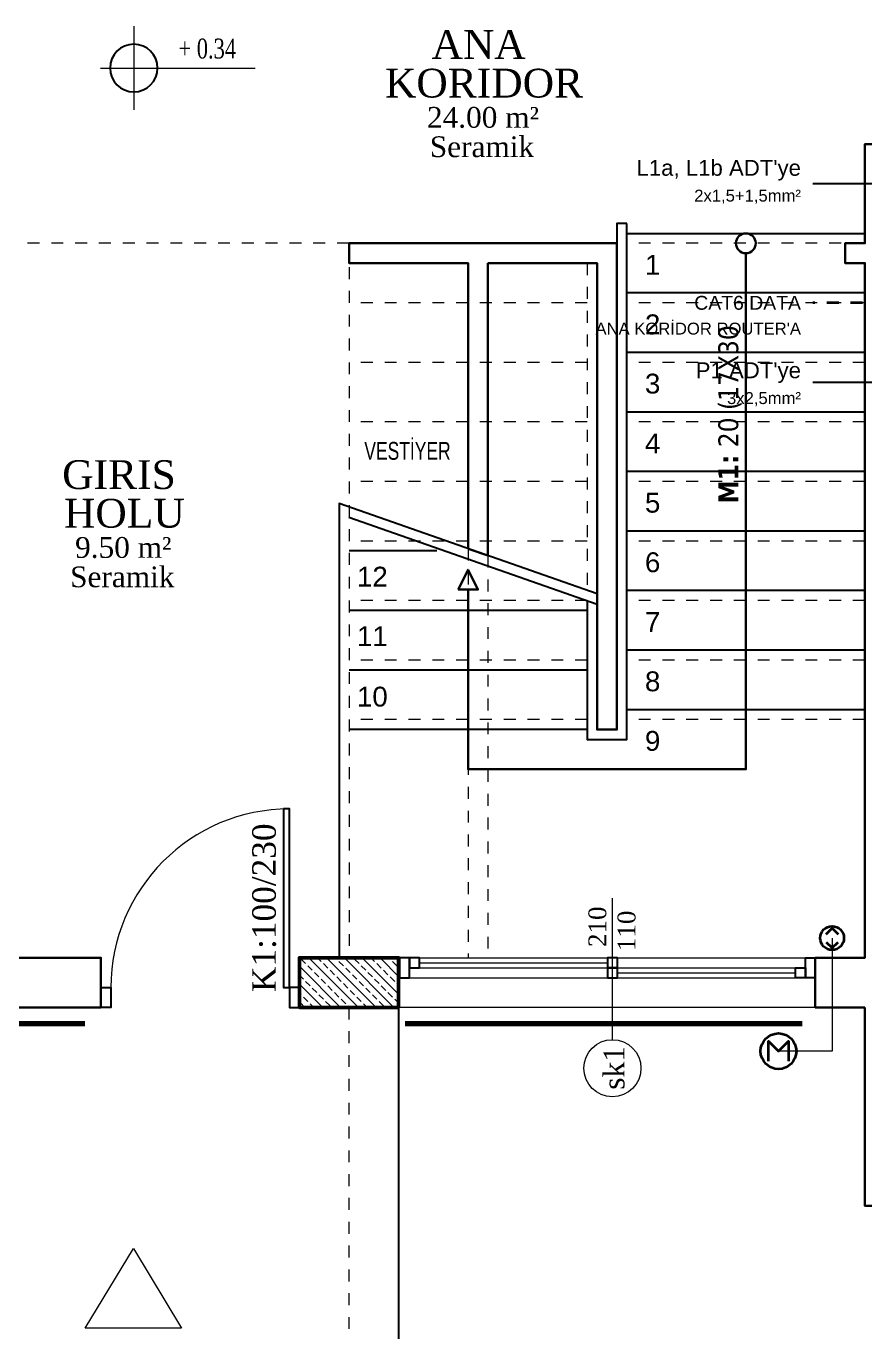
# Model space of a CAD drawing. Header units: centimetres. Extents: x 104975 to 122481, y -80380 to -76628.
# Drawn here: x 118293 to 118716, y -79378 to -78721 of the extents above; entities that cross this region are included whole.
import ezdxf
from ezdxf.enums import TextEntityAlignment as Align

# ---------------------------------------------------------------- set-up
doc = ezdxf.new("R2010")
doc.units = ezdxf.units.CM
doc.linetypes.add('KAPI ACILIS', pattern=[12, 6, -6])
doc.linetypes.add('VK_DATA', pattern=[12, 6, -6])
for name, color, linetype, lineweight in [('000 DUVAR UPDATED', 30, 'Continuous', 35), ('00_DUVAR', 150, 'Continuous', 30), ('00_TEXT', 5, 'Continuous', 13), ('02 MERDIVEN IZDUSUM', 50, 'Continuous', 20), ('02 MERDIVEN KORKULUK', 30, 'Continuous', 25), ('02 MERDIVEN OK', 50, 'Continuous', 30), ('02 MERDIVEN PLAN', 90, 'Continuous', 25), ('04 KA TAG', 171, 'Continuous', 18), ('04 PEN TAG', 71, 'Continuous', 18), ('04 pencere cam', 4, 'Continuous', 18), ('04 PENCERE DENIZLIK', 190, 'Continuous', 18), ('04 pencere kasa', 3, 'Continuous', 25), ('04 pencere plan', 2, 'Continuous', 18), ('7-Yazı-Ölçü(0.18)', 7, 'Continuous', 18), ('COLUMN4', 3, 'Continuous', 50), ('OL', 30, 'Continuous', 15), ('tarama', 2, 'Continuous', 18), ('VK_AYDINLATMA_HATTI', 1, 'Continuous', 25), ('VK_DATA', 140, 'Continuous', 35), ('VK_PANJUR', 40, 'Continuous', 35), ('VK_PANJUR_HATTI', 40, 'Continuous', 18), ('VK_PRIZ_HATTI', 3, 'Continuous', 25), ('VK_YAZI', 7, 'Continuous', 18), ('YAZI', 7, 'Continuous', 20)]:
    doc.layers.add(name, color=color, linetype=linetype, lineweight=lineweight)
doc.layers.add('grid_yazi', color=7, linetype='Continuous')
doc.layers.add('PL', color=1, linetype='Continuous')
doc.styles.add('Fam Text 1-100', font='arial.ttf', dxfattribs={"height": 15})
doc.styles.add('grid_yazi', font='arial.ttf', dxfattribs={"width": 0.7})
doc.styles.get("Standard").update_dxf_attribs({"font": 'times.ttf'})
doc.styles.add('VK', font='arial.ttf')

# ---------------------------------------------------------------- blocks, each defined once
blk = doc.blocks.new('oda ismi-flat-1-flat-2-flat-1')
at = {"layer": 'YAZI'}
for tag, height, p in [('ODAISMI', 25.9, (32.8, 3.2)), ('ODAISMI', 25.9, (32.8, -31.5)), ('METREKARE', 18.7, (32.6, -58.7)), ('MALZEME', 18.7, (34.4, -85.1))]:
    blk.add_attdef(tag, text='', height=height, dxfattribs=at).set_placement(p, align=Align.CENTER)
blk = doc.blocks.new('VK_motor')
blk.add_lwpolyline([(-5, -5), (-5, 5), (0, 0), (5, 5), (5, -5)])
blk.add_circle((0, 0), 9)
blk = doc.blocks.new('VK_updown')
for points in [[(-3, 2), (0, 5), (3, 2)], [(-3, -2), (0, -5), (3, -2)]]:
    blk.add_lwpolyline(points)
blk.add_circle((0, 0), 6)

msp = doc.modelspace()

# ---------------------------------------------------------------- hatches: boundary and pattern name
at = {"layer": 'tarama'}
h = msp.add_hatch(dxfattribs=at)
h.set_pattern_fill('ANSI33', color=256, angle=270)
h.set_pattern_definition([(315, (52596.707, 317.147), (4.49012806, 4.49012806), []), (315, (52596.707, 312.657), (4.49012806, 4.49012806), [3.175, -1.5875])])
h.paths.add_polyline_path([(118481.707, -79215.015), (118481.707, -79190.015), (118431.707, -79190.015), (118431.707, -79215.015)])

# ---------------------------------------------------------------- linework, layer by layer
at = {"layer": '00_DUVAR'}
for points in [[(118716.217, -79215), (118716.217, -79315), (118836.217, -79315), (118836.217, -79290), (118741.217, -79290), (118741.217, -78780), (118716.217, -78780), (118716.217, -78830), (118706.217, -78830), (118706.217, -78840), (118716.217, -78840), (118716.217, -79190), (118691.217, -79190), (118691.217, -79215)], [(118526.217, -78840), (118581.217, -78840), (118581.217, -79075), (118591.217, -79075), (118591.217, -78830), (118456.217, -78830), (118456.217, -78840), (118516.217, -78840), (118516.217, -78983.872), (118526.217, -78987.364)], [(118231.217, -79190), (118231.217, -79155), (118206.217, -79155), (118206.217, -79290), (118196.217, -79290), (118196.217, -79315), (118231.217, -79315), (118231.217, -79215), (118331.217, -79215), (118331.217, -79190)]]:
    msp.add_lwpolyline(points, close=True, dxfattribs=at)
msp.add_lwpolyline([(118481.217, -79215), (118431.217, -79215), (118431.217, -79190), (118481.217, -79190), (118481.217, -79215)], dxfattribs=at)
at = {"layer": '02 MERDIVEN IZDUSUM', "linetype": 'KAPI ACILIS'}
for p, q in [((118576.217, -78830.015), (118456.217, -78830.015)), ((118716.217, -78830.015), (118596.217, -78830.015)), ((118576.217, -78860.015), (118456.217, -78860.015)), ((118716.217, -78860.015), (118596.217, -78860.015)), ((118576.217, -78890.015), (118456.217, -78890.015)), ((118716.217, -78890.015), (118596.217, -78890.015)), ((118576.217, -78920.015), (118456.217, -78920.015)), ((118716.217, -78920.015), (118596.217, -78920.015)), ((118576.217, -78950.015), (118456.217, -78950.015)), ((118716.217, -78950.015), (118596.217, -78950.015)), ((118576.217, -78980.015), (118456.217, -78980.015)), ((118716.217, -78980.015), (118596.217, -78980.015)), ((118576.217, -79010.015), (118456.217, -79010.015)), ((118716.217, -79010.015), (118596.217, -79010.015)), ((118576.217, -79040.015), (118456.217, -79040.015)), ((118716.217, -79040.015), (118596.217, -79040.015)), ((118576.217, -79070.015), (118456.217, -79070.015)), ((118716.217, -79070.015), (118596.217, -79070.015))]:
    msp.add_line(p, q, dxfattribs=at)
for points in [[(118456.217, -78830.015), (118231.217, -78830.015)], [(118456.217, -78830.015), (118456.217, -79189.953)], [(118581.217, -79006.566), (118581.217, -78840.015), (118576.217, -78840.015), (118576.217, -79004.667)], [(118516.217, -78983.872), (118516.217, -79190.015)], [(118526.217, -78987.364), (118526.217, -79190.015)], [(118231.217, -79665), (118456.217, -79665), (118456.217, -79215)]]:
    msp.add_lwpolyline(points, dxfattribs=at)
at = {"layer": '02 MERDIVEN KORKULUK'}
for points in [[(118576.217, -79010.015), (118576.217, -79080.015), (118596.217, -79080.015), (118596.217, -78820.015)], [(118596.217, -78820.015), (118591.217, -78820.015), (118591.217, -79075.015), (118581.217, -79075.015), (118581.217, -79011.915)]]:
    msp.add_lwpolyline(points, dxfattribs=at)
at = {"layer": '02 MERDIVEN OK'}
for points in [[(118656.217, -78835.015), (118656.217, -79095.015), (118516.217, -79095.015), (118516.217, -79004.485)], [(118511.217, -79004.485), (118521.217, -79004.485), (118516.217, -78994.485), (118511.217, -79004.485)]]:
    msp.add_lwpolyline(points, dxfattribs=at)
msp.add_circle((118656.217, -78830.015), 5, dxfattribs=at)
at = {"layer": '02 MERDIVEN PLAN'}
for p, q in [((118716.217, -78855.015), (118596.217, -78855.015)), ((118716.217, -78885.015), (118596.217, -78885.015)), ((118716.217, -78915.015), (118596.217, -78915.015)), ((118716.217, -78945.015), (118596.217, -78945.015)), ((118716.217, -78975.015), (118596.217, -78975.015)), ((118500.424, -78985.015), (118456.217, -78985.015)), ((118716.217, -79005.015), (118596.217, -79005.015)), ((118576.217, -79015.015), (118456.217, -79015.015)), ((118716.217, -79035.015), (118596.217, -79035.015)), ((118576.217, -79045.015), (118456.217, -79045.015)), ((118716.217, -79065.015), (118596.217, -79065.015)), ((118576.217, -79075.015), (118456.217, -79075.015))]:
    msp.add_line(p, q, dxfattribs=at)
for points in [[(118596.217, -78825.015), (118716.217, -78825.015)], [(118581.217, -79006.566), (118451.217, -78961.178), (118451.217, -79189.953)], [(118581.217, -79011.915), (118456.214, -78968.217)], [(118481.217, -79215), (118481.217, -80043.011)]]:
    msp.add_lwpolyline(points, dxfattribs=at)
at = {"layer": '04 PEN TAG'}
msp.add_line((118588.962, -79231.247), (118588.962, -79160), dxfattribs=at)
msp.add_circle((118588.962, -79245.624), 14.377, dxfattribs=at)
at = {"layer": '04 pencere cam'}
for p, q in [((118491.707, -79192.515), (118586.462, -79192.515)), ((118591.462, -79197.515), (118681.217, -79197.515))]:
    msp.add_line(p, q, dxfattribs=at)
at = {"layer": '04 PENCERE DENIZLIK'}
msp.add_line((118691.217, -79215), (118481.707, -79215), dxfattribs=at)
at = {"layer": '04 pencere kasa'}
for points in [[(118423.217, -79115), (118423.217, -79205), (118426.217, -79205), (118426.217, -79115)], [(118486.707, -79200.015), (118486.707, -79190.015), (118481.707, -79190.015), (118481.707, -79200.015)], [(118491.707, -79195.015), (118491.707, -79190.015), (118486.707, -79190.015), (118486.707, -79195.015)], [(118491.707, -79195.015), (118491.707, -79190.015), (118486.707, -79190.015), (118486.707, -79195.015)], [(118591.462, -79195.015), (118591.462, -79190.015), (118586.462, -79190.015), (118586.462, -79195.015)], [(118686.217, -79200.015), (118686.217, -79190.015), (118691.217, -79190.015), (118691.217, -79200.015)], [(118591.462, -79200.015), (118591.462, -79195.015), (118586.462, -79195.015), (118586.462, -79200.015)], [(118681.217, -79200.015), (118681.217, -79195.015), (118686.217, -79195.015), (118686.217, -79200.015)], [(118336.217, -79205), (118336.217, -79215), (118331.217, -79215), (118331.217, -79205)], [(118426.217, -79205), (118426.217, -79215), (118431.217, -79215), (118431.217, -79205)]]:
    msp.add_lwpolyline(points, close=True, dxfattribs=at)
at = {"layer": '04 pencere plan'}
for p, q in [((118481.707, -79190.015), (118691.217, -79190.015)), ((118491.707, -79195.015), (118681.217, -79195.015)), ((118481.707, -79200.015), (118691.217, -79200.015))]:
    msp.add_line(p, q, dxfattribs=at)
msp.add_arc((118426.217, -79205), 90, 90, 180, dxfattribs=at)
at = {"layer": 'COLUMN4', "color": 6}
msp.add_lwpolyline([(118481.217, -79215), (118481.217, -79190), (118431.217, -79190), (118431.217, -79215)], close=True, dxfattribs=at)
at = {"layer": 'OL', "linetype": 'Continuous'}
msp.add_line((118330.972, -78741.712), (118408.859, -78741.712), dxfattribs=at)
msp.add_lwpolyline([(118347.772, -78720.6), (118347.772, -78762.835)], dxfattribs=at)
msp.add_circle((118347.772, -78741.712), 12, dxfattribs=at)
at = {"layer": 'PL'}
for start, end in [(0, 180), (180, 0)]:
    msp.add_arc((118347.772, -78741.712), 12, start, end, dxfattribs=at)
at = {"layer": 'VK_AYDINLATMA_HATTI'}
msp.add_line((118753, -78800), (118690, -78800), dxfattribs=at)
at = {"layer": 'VK_DATA', "linetype": 'VK_DATA'}
msp.add_lwpolyline([(118960, -78985), (118775, -78985), (118775, -78860), (118690, -78860)], dxfattribs=at)
at = {"layer": 'VK_PANJUR', "lineweight": 70}
for p, q in [((118261.704, -79223.03), (118323.051, -79223.03)), ((118484.488, -79223.03), (118684.67, -79223.03))]:
    msp.add_line(p, q, dxfattribs=at)
at = {"layer": 'VK_PANJUR_HATTI'}
msp.add_lwpolyline([(118699.67, -79180.03), (118699.67, -79237.03), (118672.67, -79237.03)], dxfattribs=at)
at = {"layer": 'VK_PRIZ_HATTI'}
msp.add_lwpolyline([(118690, -78900), (118759, -78900), (118759, -79084.5), (118759, -79268), (119161, -79268), (119161, -79170), (119196, -79170), (119196, -79085), (119196, -79005)], dxfattribs=at)
at = {"layer": 'YAZI'}
msp.add_lwpolyline([(118347.566, -79336.416), (118371.88, -79376.588), (118323.252, -79376.588)], close=True, dxfattribs=at)
msp.add_lwpolyline([(118347.566, -79336.416), (118371.88, -79376.588), (118323.252, -79376.588)], close=True, dxfattribs=at)

# ---------------------------------------------------------------- block references
at = {"layer": '000 DUVAR UPDATED'}
ref = msp.add_blockref('oda ismi-flat-1-flat-2-flat-1', (118505.258, -78738.925), dxfattribs=dict(at, xscale=0.5599999999999999, yscale=0.5599999999999999, zscale=0.5599999999999999))
ref.add_attrib('METREKARE', '24.00 m²', dxfattribs={"layer": 'YAZI', "height": 10.4509}).set_placement((118523.723, -78771.79), align=Align.CENTER)
ref.add_attrib('MALZEME', 'Seramik', dxfattribs={"layer": 'YAZI', "height": 10.4509}).set_placement((118523.224, -78786.589), align=Align.CENTER)
ref.add_attrib('ODAISMI', 'KORIDOR', dxfattribs={"layer": 'YAZI', "height": 14.5152}).set_placement((118524.271, -78756.573), align=Align.CENTER)
ref.add_attrib('ODAISMI', 'ANA', dxfattribs={"layer": 'YAZI', "height": 14.5152}).set_placement((118521.558, -78737.113), align=Align.CENTER)
ref = msp.add_blockref('oda ismi-flat-1-flat-2-flat-1', (118323.985, -78955.618), dxfattribs=dict(at, xscale=0.5599999999999999, yscale=0.5599999999999999, zscale=0.5599999999999999))
ref.add_attrib('METREKARE', '9.50 m²', dxfattribs={"layer": 'YAZI', "height": 10.4509}).set_placement((118342.45, -78988.483), align=Align.CENTER)
ref.add_attrib('MALZEME', 'Seramik', dxfattribs={"layer": 'YAZI', "height": 10.4509}).set_placement((118341.951, -79003.282), align=Align.CENTER)
ref.add_attrib('ODAISMI', 'HOLU', dxfattribs={"layer": 'YAZI', "height": 14.5152}).set_placement((118342.998, -78973.266), align=Align.CENTER)
ref.add_attrib('ODAISMI', 'GIRIS', dxfattribs={"layer": 'YAZI', "height": 14.5152}).set_placement((118340.285, -78953.806), align=Align.CENTER)
at = {"layer": 'VK_PANJUR'}
for name, p in [('VK_updown', (118699.67, -79180.03)), ('VK_motor', (118672.67, -79237.03))]:
    msp.add_blockref(name, p, dxfattribs=at)

# ---------------------------------------------------------------- texts
at = {"layer": '00_TEXT', "char_height": 10, "width": 99.13725, "attachment_point": 9, "style": 'Fam Text 1-100'}
for s, insert in [('1', (118613.13, -78845.848)), ('2', (118613.13, -78875.848)), ('3', (118613.13, -78905.848)), ('4', (118613.13, -78935.848)), ('5', (118613.13, -78965.848)), ('6', (118613.13, -78995.848)), ('12', (118475.752, -79002.965)), ('7', (118613.13, -79025.848)), ('11', (118475.752, -79032.965)), ('8', (118613.13, -79055.848)), ('10', (118475.752, -79063.558)), ('9', (118613.13, -79085.848))]:
    msp.add_mtext(s, dxfattribs=dict(at, insert=insert))
at = {"layer": '00_TEXT', "insert": (118654.165, -78871.301), "char_height": 10, "width": 99.13725, "attachment_point": 9, "rotation": 90, "style": 'Fam Text 1-100'}
msp.add_mtext('{\\fTahoma|b1|i0|c162|p34;M1:\\fTahoma|b0|i0|c162|p34; 2\\fTahoma|b0|i0|c0|p34;0\\fTahoma|b0|i0|c162|p34; (17X\\fTahoma|b0|i0|c0|p34;30}', dxfattribs=at)
at = {"layer": '04 KA TAG', "width": 0.990646}
msp.add_text('K1:100/230', height=11.8878, rotation=90, dxfattribs=at).set_placement((118419.328, -79122.297), align=Align.RIGHT)
at = {"layer": '04 PEN TAG', "color": 3}
msp.add_text('210', height=9, rotation=90, dxfattribs=at).set_placement((118585.876, -79184.532))
at = {"layer": '04 PEN TAG', "color": 1}
msp.add_text('110', height=9, rotation=90, dxfattribs=at).set_placement((118600.577, -79176.419), align=Align.CENTER)
at = {"layer": '04 PEN TAG', "color": 5}
msp.add_text('sk1', height=10.5, rotation=90, dxfattribs=at).set_placement((118589.526, -79245.48), align=Align.MIDDLE)
at = {"layer": '7-Yazı-Ölçü(0.18)', "width": 0.75}
msp.add_text('+ 0.34', height=10, dxfattribs=at).set_placement((118370.273, -78736.893))
at = {"layer": 'grid_yazi', "insert": (118485.698, -78934.648), "char_height": 9, "width": 121.06121, "attachment_point": 5, "style": 'grid_yazi'}
msp.add_mtext('VESTİYER', dxfattribs=at)
at = {"layer": 'VK_YAZI', "style": 'VK'}
for s, height, p in [("L1a, L1b ADT'ye", 8, (118684, -78792)), ('2x1,5+1,5mm²', 6, (118684, -78806))]:
    msp.add_text(s, height=height, dxfattribs=at).set_placement(p, align=Align.MIDDLE_RIGHT)
at = {"layer": 'VK_YAZI', "color": 140, "style": 'VK'}
for s, height, p in [('CAT6 DATA', 7, (118684, -78860)), ("ANA KORİDOR ROUTER'A", 6, (118684, -78873))]:
    msp.add_text(s, height=height, dxfattribs=at).set_placement(p, align=Align.MIDDLE_RIGHT)
at = {"layer": 'VK_YAZI', "color": 3, "style": 'VK'}
for s, height, p in [("P1 ADT'ye", 8, (118684, -78894)), ('3x2,5mm²', 6, (118684, -78908))]:
    msp.add_text(s, height=height, dxfattribs=at).set_placement(p, align=Align.MIDDLE_RIGHT)

doc.saveas('drawing.dxf')
